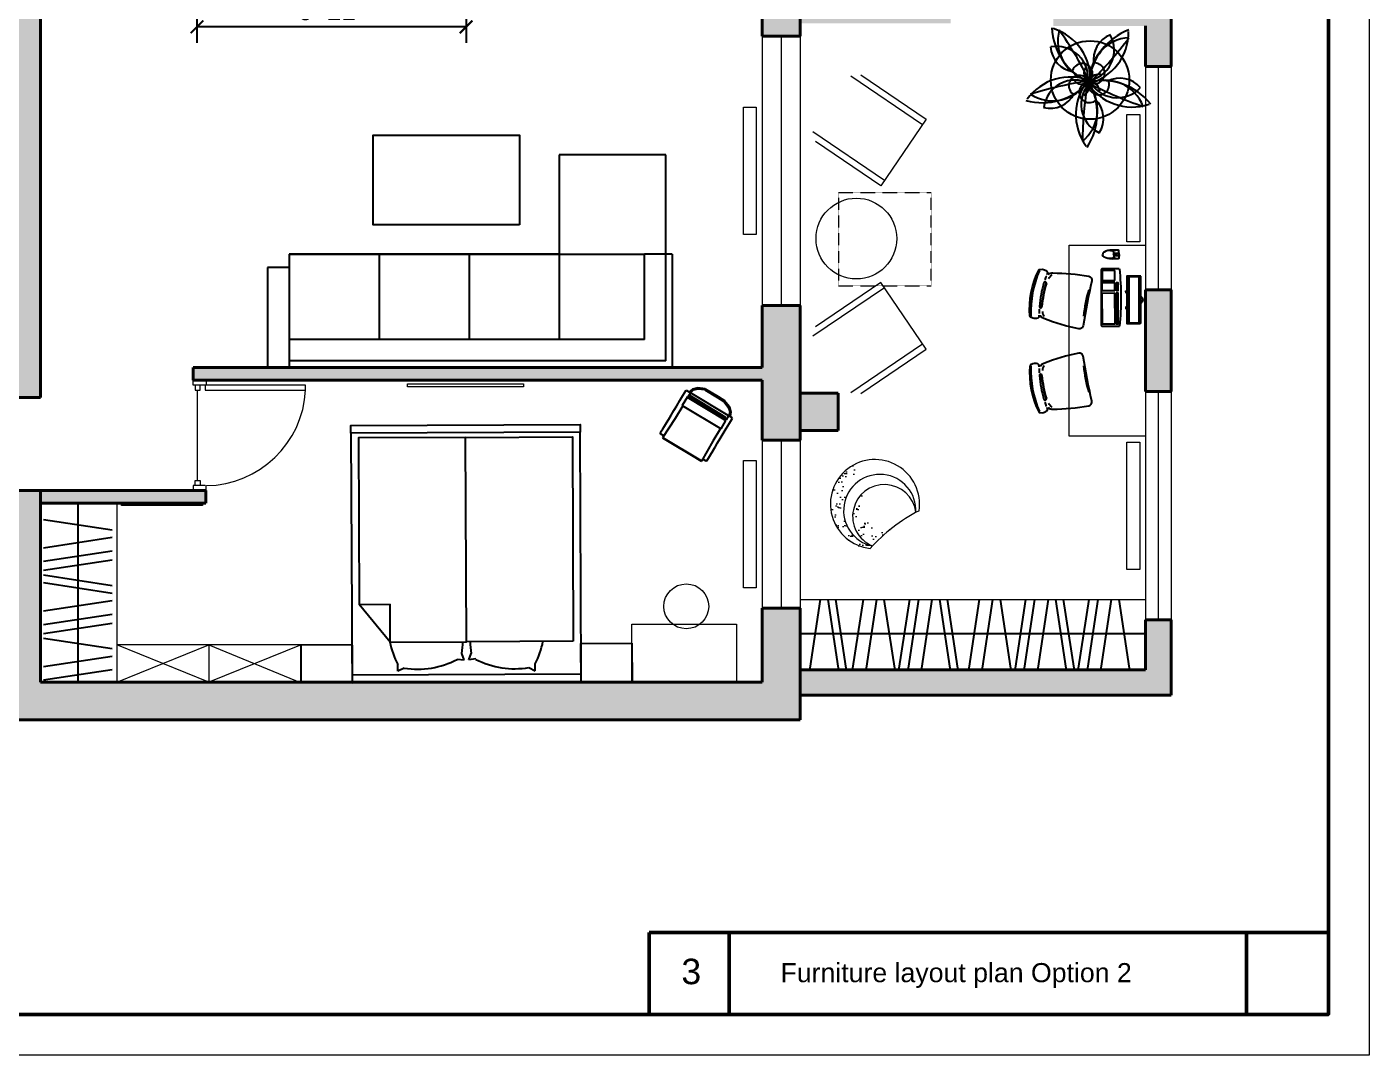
# Model space of a CAD drawing. Header units: millimetres. Extents: x -113694 to 67403, y -186630 to 63734.
# Drawn here: x -60758 to -50210, y -186523 to -178447 of the extents above; entities that cross this region are included whole.
import ezdxf

# ---------------------------------------------------------------- set-up
doc = ezdxf.new("R2010")
doc.units = ezdxf.units.MM
doc.header["$PDMODE"] = 3
doc.linetypes.add('ACAD_ISO03W100', pattern=[30, 12, -18])
doc.linetypes.add('DASHED2', pattern=[0.375, 0.25, -0.125])
for name, color, linetype, lineweight in [('0.5', 7, 'Continuous', 50), ('01 прерыпистая', 150, 'ACAD_ISO03W100', 20), ('07 размеры 0.2', 163, 'Continuous', 20), ('DVERI', 11, 'Continuous', 13), ('LEST', 32, 'Continuous', 15), ('MEBLEA', 5, 'Continuous', 18), ('Nadpisi', 240, 'Continuous', 9), ('STEN', 7, 'Continuous', 40), ('текст', 7, 'Continuous', 18)]:
    doc.layers.add(name, color=color, linetype=linetype, lineweight=lineweight)
for name, color, linetype in [('B-FURNITURE', 22, 'Continuous'), ('mebel', 5, 'Continuous'), ('RAZMER', 7, 'Continuous')]:
    doc.layers.add(name, color=color, linetype=linetype)
doc.layers.add('mobilier st', color=7, linetype='Continuous', lineweight=25, true_color=0xb5f6ac)
doc.styles.get("Standard").update_dxf_attribs({"font": 'arial.ttf'})
doc.dimstyles.new('Copy(2) of ISO-25', dxfattribs={"dimtxt": 150, "dimasz": 100, "dimexe": 125, "dimexo": 55, "dimgap": 50, "dimtad": 1, "dimdec": 0, "dimlfac": 0.03937, "dimlunit": 4, "dimtxsty": 'Standard', "dimblk": 'ARCHTICK', "dimcen": 200, "dimadec": 0, "dimazin": 0, "dimtfac": 1, "dimtdec": 0, "dimtmove": 1, "dimatfit": 3, "dimfxl": 1, "dimarcsym": 0})
picture_1 = doc.add_image_def('image1.jpg', size_in_pixel=(3000, 3000))

# ---------------------------------------------------------------- blocks, each defined once
blk = doc.blocks.new('К')
at = {"layer": 'mebel'}
for p, q in [((2793, -708), (3093, -708)), ((2793, -1108), (2793, -708)), ((2793, -708), (3093, -708)), ((3093, -708), (3093, -1108)), ((3033, -1108), (1133, -1108)), ((1133, -1108), (1133, -2908)), ((3093, -1108), (2793, -1108)), ((3093, -1108), (2793, -1108)), ((3005, -1469), (2951, -1468)), ((2980, -1518), (3005, -1469)), ((2918, -1989), (2867, -1972)), ((2911, -1934), (2918, -1989)), ((2918, -2027), (2867, -2044)), ((2911, -2082), (2918, -2027)), ((2980, -2497), (3005, -2547)), ((2775, -2606), (2478, -2849)), ((2478, -2849), (2478, -2606)), ((2775, -2606), (2478, -2606)), ((3005, -2547), (2951, -2548)), ((1133, -2908), (3033, -2908)), ((2793, -2908), (3093, -2908)), ((2793, -3308), (2793, -2908)), ((2793, -2908), (3093, -2908)), ((3093, -2908), (3093, -3308)), ((3093, -3308), (2793, -3308))]:
    blk.add_line(p, q, dxfattribs=at)
for points in [[(1133, -2908), (1073, -2908), (1073, -1108), (1133, -1108)], [(3033, -2908), (3093, -2908), (3093, -1108), (3033, -1108)]]:
    blk.add_lwpolyline(points, close=True, dxfattribs=at)
for points in [[(2775, -1168), (2775, -2008), (1170, -2008), (1170, -1168), (2775, -1168)], [(2775, -2606), (2775, -2008), (1170, -2008), (1170, -2849), (2478, -2849)]]:
    blk.add_lwpolyline(points, dxfattribs=at)
for centre, start, end in [((2641, -2074), 62.8708, 78.6112), ((2308, -1624), 332.8708, 8.9344), ((2770, -1298), 270.4421, 278.2141), ((2770, -2718), 81.7859, 89.5579), ((2308, -2392), 351.0656, 27.1292), ((2641, -1942), 281.3888, 297.1292)]:
    blk.add_arc(centre, 681, start, end, dxfattribs=at)
blk = doc.blocks.new('*U298')
at = {"color": 132, "lineweight": 13}
for p, q in [((40, 53), (0, 53)), ((0, 53), (0, -53)), ((40, -44), (40, 53)), ((81, 17), (807, 17)), ((807, 37), (807, -3)), ((847, 37), (807, 37)), ((847, -3), (847, 37)), ((888, 53), (888, -53)), ((0, -53), (40, -53)), ((807, -3), (847, -3)), ((888, -53), (847, -53)), ((807, -851), (847, -851))]:
    blk.add_line(p, q, dxfattribs=at)
at = {"color": 132, "lineweight": 13, "extrusion": (0, 0, -1)}
for p, q in [((40, -3), (40, 37)), ((40, 37), (81, 37)), ((81, 37), (81, -3)), ((847, -53), (847, 53)), ((847, 53), (888, 53)), ((81, -3), (40, -3)), ((807, -44), (807, -851)), ((847, -44), (807, -44)), ((847, -851), (847, -44))]:
    blk.add_line(p, q, dxfattribs=at)
at = {"color": 132, "lineweight": 13}
blk.add_arc((849, -43), 809, 180.7498, 267.0036, dxfattribs=at)
blk = doc.blocks.new('m_62')
for p, q in [((-19.903665, 6.121826), (-20.276588, 4.478812)), ((-19.871604, 6.262994), (-19.903665, 6.121826)), ((-17.497611, 5.722857), (-19.871604, 6.262994)), ((-15.167945, 5.192828), (-17.497611, 5.722857)), ((-26.133573, -1.707077), (-25.478005, 1.160455)), ((-25.632298, -1.821136), (-25.007057, 0.954247)), ((-25.478005, 1.160455), (-23.761814, 3.658938)), ((-25.007057, 0.954247), (-23.394215, 3.299642)), ((-20.299363, 4.335547), (-24.12368, -12.513614)), ((-23.761814, 3.658938), (-21.992796, 4.925037)), ((-23.394215, 3.299642), (-21.807545, 4.445815)), ((-19.303566, 3.727436), (-22.972339, -12.436414)), ((-22.53794, -12.780619), (-18.763256, 3.849864)), ((-22.488576, -12.790489), (-18.709033, 3.861404)), ((-18.332082, 4.170895), (-22.277712, -13.212705)), ((-18.446558, 3.80168), (-22.226101, -12.850213)), ((-22.015237, -13.272428), (-18.069631, 4.111195)), ((-21.992796, 4.925037), (-20.127004, 5.137825)), ((-21.807545, 4.445815), (-20.244825, 4.618788)), ((-20.276588, 4.478812), (-20.308619, 4.337645)), ((-20.308619, 4.337645), (-20.286768, 4.332662)), ((-20.106518, 4.463124), (-18.4511, 4.086495)), ((-18.763256, 3.849864), (-19.303566, 3.727436)), ((-18.763256, 3.849864), (-18.714183, 3.838706)), ((-18.709033, 3.861404), (-18.446558, 3.80168)), ((-18.446558, 3.80168), (-18.417382, 3.795052)), ((-18.378001, -14.099979), (-14.432376, 3.283644)), ((-18.069631, 4.111195), (-18.332082, 4.170895)), ((-14.432376, 3.283644), (-18.069631, 4.111195)), ((-12.908619, 4.678774), (-15.167945, 5.192828)), ((-14.860838, 3.381109), (-14.804202, 3.368235)), ((-14.493459, 3.014588), (-8.815014, 1.722646)), ((-10.745632, 4.186654), (-12.908619, 4.678774)), ((-8.720141, 3.725815), (-10.745632, 4.186654)), ((-8.815014, 1.722646), (0, 0)), ((-6.869214, 3.304696), (-8.720141, 3.725815)), ((-5.212718, 2.927804), (-6.869214, 3.304696)), ((-5.212718, 2.927804), (-0.590282, 1.876116)), ((0, 0), (-3.94563, -17.383623)), ((-0.478708, 1.702285), (-0.822609, 0.187159)), ((-0.590282, 1.876116), (-0.478708, 1.702285)), ((0.022948, -0.005221), (0, 0)), ((-27.44075, -7.490015), (-26.133573, -1.707077)), ((-26.924434, -7.513949), (-25.632298, -1.821136)), ((-3.922683, -17.388844), (0.022948, -0.005221)), ((-0.059813, -0.38166), (-3.839355, -17.033577)), ((-3.816384, -17.038798), (-0.036841, -0.386882)), ((-0.036841, -0.386882), (-0.062352, -0.381064)), ((-0.062352, -0.381064), (-0.059813, -0.38166)), ((-0.059813, -0.38166), (-0.036841, -0.386882)), ((-27.44075, -7.490015), (-26.906567, -10.384226)), ((-26.926857, -7.500863), (-26.427173, -10.199451)), ((-26.906567, -10.384226), (-25.77998, -12.193441)), ((-26.427173, -10.199451), (-25.421047, -11.826253)), ((-25.77998, -12.193441), (-24.261331, -13.088727)), ((-25.421047, -11.826253), (-24.144363, -12.573433)), ((-24.571365, -14.454651), (-24.134349, -12.529325)), ((-22.197365, -14.994788), (-24.571365, -14.454651)), ((-24.134349, -12.529325), (-22.221386, -12.964559)), ((-24.12368, -12.513614), (-22.31909, -12.924194)), ((-22.31909, -12.924194), (-23.991429, -12.543702)), ((-23.991429, -12.543702), (-23.298096, -12.70144)), ((-22.972339, -12.436414), (-22.53794, -12.780619)), ((-22.53794, -12.780619), (-22.197365, -12.858128)), ((-22.488576, -12.790489), (-22.226101, -12.850213)), ((-22.197365, -12.856865), (-22.488576, -12.790489)), ((-22.277712, -13.212705), (-18.378001, -14.099979)), ((-22.226101, -12.850213), (-22.197365, -12.856865)), ((-19.8677, -15.524816), (-22.197365, -14.994788)), ((-17.60835, -16.038871), (-19.8677, -15.524816)), ((-18.378001, -14.099979), (-18.788427, -14.006591)), ((-18.321681, -13.851809), (-12.642336, -15.143967)), ((-12.642336, -15.143967), (-3.922683, -17.388844)), ((-15.445387, -16.530991), (-17.60835, -16.038871)), ((-13.419896, -16.99183), (-15.445387, -16.530991)), ((-11.568945, -17.412949), (-13.419896, -16.99183)), ((-9.912449, -17.789841), (-11.568945, -17.412949)), ((-8.470291, -18.117976), (-9.912449, -17.789841)), ((-7.270682, -18.390894), (-8.470291, -18.117976)), ((-6.334716, -18.603849), (-7.270682, -18.390894)), ((-5.671483, -18.754721), (-6.334716, -18.603849)), ((-5.290013, -18.841529), (-5.671483, -18.754721)), ((-5.114382, -18.733025), (-5.290013, -18.841529)), ((-4.765749, -17.197013), (-5.114382, -18.733025)), ((-3.841918, -17.032981), (-3.816384, -17.038798))]:
    blk.add_line(p, q)
blk = doc.blocks.new('_ArchTick')
at = {"color": 0, "linetype": 'ByBlock', "const_width": 0.15}
blk.add_lwpolyline([(-0.5, -0.5), (0.5, 0.5)], dxfattribs=at)
blk = doc.blocks.new('*D322')
at = {"layer": 'Defpoints', "color": 0, "ltscale": 3, "transparency": 16777216}
for p in [(-59421, -177953), (-57306, -177953), (-59421, -178447)]:
    blk.add_point(p, dxfattribs=at)
at = {"layer": 'RAZMER', "color": 0, "lineweight": -2, "ltscale": 3, "transparency": 16777216}
for p, q in [((-59421, -178008), (-59421, -178572)), ((-57306, -178008), (-57306, -178572)), ((-57306, -178447), (-59421, -178447))]:
    blk.add_line(p, q, dxfattribs=at)
at = {"layer": 'RAZMER', "color": 0, "lineweight": -2, "ltscale": 3, "transparency": 16777216, "xscale": 100, "yscale": 100, "zscale": 100, "rotation": 180}
blk.add_blockref('_ArchTick', (-59421, -178447), dxfattribs=at)
at = {"layer": 'RAZMER', "color": 0, "lineweight": -2, "ltscale": 3, "transparency": 16777216, "xscale": 100, "yscale": 100, "zscale": 100}
blk.add_blockref('_ArchTick', (-57306, -178447), dxfattribs=at)
at = {"layer": 'RAZMER', "color": 0, "ltscale": 3, "transparency": 16777216, "insert": (-58363, -178320), "char_height": 150, "attachment_point": 5}
blk.add_mtext('6\'-11"', dxfattribs=at)
blk = doc.blocks.new('Stul3')
at = {"layer": 'Nadpisi', "ltscale": 0.02}
h = blk.add_hatch(dxfattribs=at)
h.set_pattern_fill('AR-SAND', color=256, scale=2, style=0)
h.set_pattern_definition([(37.5, (-176830.11, -74253.66), (-3.200063, 97.882647), [0, -77.216, 0, -86.36, 0, -82.55]), (7.5, (-176830.11, -74253.66), (89.90466, 143.36502), [0, -41.656, 0, -69.596, 0, -26.67]), (327.5, (-176892.59, -74253.66), (158.198474, 0.287437), [0, -25.4, 0, -91.44, 0, -119.38]), (317.5, (-176892.59, -74253.66), (152.71129, 44.58586), [0, -12.7, 0, -59.944, 0, -68.58])])
h.paths.add_polyline_path([(-72, 485), (-21, 515), (36, 515), (81, 547), (231, 495, 0.978128), (-243, -22, -0.005019), (-216, -17, -0.479569), (-135, 418), (-149, 445), (-78, 455)])
h.paths.add_polyline_path([(-106, 244), (-106, 300), (-39, 300), (-1, 359, 0.578968), (-216, -17, -0.039914), (0, 0), (-168, 40), (-118, 95), (-128, 154), (-175, 197)], flags=17)
for centre, radius, start, end in [((0, 231), 350, 313.7856, 226.2144), ((-1, 168), 284, 319.2949, 220.7491), ((0, 109), 250, 329.8611, 210.417), ((0, -1357), 1357, 79.7069, 100.2931)]:
    blk.add_arc(centre, radius, start, end, dxfattribs=at)
blk = doc.blocks.new('Comp 01')
at = {"layer": 'B-FURNITURE'}
for points in [[(49360, 83983), (49730, 83983)], [(49360, 83983), (49360, 83974)], [(49725, 83970), (49725, 83889), (49365, 83889), (49365, 83970)], [(49730, 83983), (49730, 83974)], [(49473, 83867), (49493, 83867)], [(49597, 83867), (49616, 83867)]]:
    blk.add_lwpolyline(points, dxfattribs=at)
for points in [[(49360, 83974), (49730, 83974), (49730, 83874), (49360, 83874)], [(49364, 83970), (49726, 83970), (49726, 83887), (49364, 83887)]]:
    blk.add_lwpolyline(points, close=True, dxfattribs=at)
at = {"layer": 'B-FURNITURE', "ltscale": 600}
for points in [[(49789, 83815), (49789, 83681, -0.414214), (49779, 83671), (49349, 83671, -0.414214), (49339, 83681), (49339, 83815)], [(49901, 83815), (49873, 83812, 0.305342), (49868, 83807), (49866, 83758, 0.129908), (49881, 83695, 0.287576), (49901, 83684, 0.554561)], [(49901, 83815), (49929, 83812, -0.305342), (49934, 83807), (49936, 83758, -0.129908), (49921, 83695, -0.287576), (49901, 83684, -0.554561)]]:
    blk.add_lwpolyline(points, format="xyb", dxfattribs=at)
at = {"layer": 'B-FURNITURE', "color": 253, "ltscale": 600}
for points in [[(49599, 83789), (49599, 83803), (49354, 83803), (49354, 83789)], [(49354, 83789), (49599, 83789)], [(49354, 83780), (49354, 83681), (49599, 83681)], [(49354, 83780), (49599, 83780)], [(49599, 83681), (49599, 83780)], [(49681, 83789), (49681, 83803), (49615, 83803), (49615, 83789)], [(49615, 83789), (49681, 83789)], [(49615, 83780), (49681, 83780)], [(49615, 83780), (49615, 83681), (49681, 83681)], [(49681, 83681), (49681, 83780)], [(49775, 83681), (49697, 83681), (49697, 83780)], [(49697, 83780), (49775, 83780)], [(49775, 83780), (49775, 83681)]]:
    blk.add_lwpolyline(points, dxfattribs=at)
for points in [[(49868, 83807, -0.060586), (49869, 83726, 1.11092)], [(49896, 83772, 0.218143), (49871, 83765, -2.120989)], [(49906, 83772, -0.218143), (49931, 83765, 2.120989)], [(49934, 83807, 0.060586), (49933, 83726, -1.11092)]]:
    blk.add_lwpolyline(points, format="xyb", dxfattribs=at)
at = {"layer": 'B-FURNITURE', "ltscale": 600}
blk.add_arc((49564, 81541), 2286, 84.3504, 95.6496, dxfattribs=at)
at = {"layer": 'B-FURNITURE'}
for start_param, end_param in [(5.879736, 6.686635), (7.484941, 7.521351), (5.045019, 5.08143)]:
    blk.add_ellipse((49545, 83803), major_axis=(0, 196), ratio=0.385319, start_param=start_param, end_param=end_param, dxfattribs=at)
at = {"layer": 'B-FURNITURE', "color": 253, "ltscale": 600}
for centre, major_axis, ratio in [((49901, 83791), (0, 23.7), 0.333544), ((49901, 83794), (0, 10.5), 0.431937)]:
    blk.add_ellipse(centre, major_axis=major_axis, ratio=ratio, dxfattribs=at)
at = {"layer": 'B-FURNITURE'}
for points in [[(49494, 83874), (49493, 83871), (49493, 83869), (49493, 83867)], [(49597, 83867), (49597, 83869), (49596, 83871), (49596, 83874)]]:
    blk.add_open_spline(points, degree=3, dxfattribs=at)
blk = doc.blocks.new('z_11')
blk.add_circle((24, 531), 308)
for centre, radius, start, end in [((215, 965), 492, 182.7195, 246.0124), ((-391, 536), 419, 356.3011, 72.4309), ((93, 840), 322, 165.1022, 256.7123), ((-2926, -967), 3302, 26.9033, 34.9112), ((-33, 768), 247, 278.9033, 28.7567), ((-92, 908), 419, 284.3011, 0.4309), ((504, 465), 492, 110.7195, 174.0124), ((347, 542), 322, 93.1022, 184.7123), ((-2304, 2854), 3302, 314.9033, 322.9112), ((261, 691), 210, 111.578, 189.5175), ((-239, 548), 247, 350.9033, 100.7567), ((-76, 804), 210, 183.578, 261.5175), ((-37, 579), 81.4, 222.0821, 159.8201), ((58, 584), 81.4, 150.0821, 87.8201), ((-130, 136), 419, 68.3011, 144.4309), ((-94, 284), 247, 62.9033, 172.7567), ((-61, 486), 81.4, 294.0821, 231.8201), ((331, 261), 419, 140.3011, 216.4309), ((93, 495), 81.4, 78.0821, 15.8201), ((3, 526), 15.4, 318.0124, 34.8372), ((142, 208), 322, 21.1022, 112.7123), ((258, 336), 210, 39.578, 117.5175), ((-351, 845), 492, 254.7195, 318.0124), ((-270, 690), 322, 237.1022, 328.7123), ((516, -2739), 3302, 98.9033, 106.9112), ((-288, 519), 210, 255.578, 333.5175), ((20, 435), 81.4, 6.0821, 303.8201), ((201, 340), 247, 134.9033, 244.7567), ((-239, 299), 322, 309.1022, 40.7123), ((3265, -13), 3302, 170.9033, 178.9112), ((1, 508), 15.4, 30.0124, 106.8372), ((-411, 270), 492, 326.7195, 30.0124), ((355, 738), 419, 212.3011, 288.4309), ((18, 501), 15.4, 102.0124, 178.8372), ((117, 35), 492, 38.7195, 102.0124), ((21, 530), 15.4, 246.0124, 322.8372), ((30, 514), 15.4, 174.0124, 250.8372), ((1522, 3444), 3302, 242.9033, 250.9112), ((239, 639), 247, 206.9033, 316.7567), ((-81, 229), 210, 327.578, 45.5175)]:
    blk.add_arc(centre, radius, start, end)

msp = doc.modelspace()

# ---------------------------------------------------------------- hatches: boundary and pattern name
at = {"layer": 'MEBLEA'}
h = msp.add_hatch(color=256, dxfattribs=at)
h.set_gradient(color1=(147, 149, 152), color2=(147, 149, 152), tint=1)
h.paths.add_polyline_path([(-60651.7, -175656), (-60551.7, -175656), (-60551.7, -175256), (-60951.7, -175256), (-60951.7, -181059), (-64124.7, -181059), (-64124.7, -181359), (-62443.3, -181359), (-60651.7, -181359)])
h.paths.add_polyline_path([(-64124.7, -181059), (-66732.7, -181059), (-66732.7, -181814), (-66432.7, -181814), (-66432.7, -181359), (-65782.7, -181359), (-64124.7, -181359)])
h.paths.add_polyline_path([(-54680.7, -183012), (-54980.7, -183012), (-54980.7, -183594), (-57302.2, -183594), (-58202.2, -183597.9), (-58603.2, -183599.7), (-58603.2, -183599.2), (-58615.8, -183594), (-59623.7, -183594), (-60051.7, -183594), (-60651.7, -183594), (-60651.7, -182089), (-60951.7, -182089), (-60951.7, -183589), (-61436.7, -183589), (-66432.7, -183589), (-66432.7, -183215.7), (-66432.7, -183134), (-66732.7, -183134), (-66732.7, -183889), (-54680.7, -183889)])
h.paths.add_polyline_path([(-51766.7, -183104.1), (-51966.7, -183104.1), (-51966.7, -183496.1), (-54680.7, -183496.1), (-54680.7, -183696.1), (-51766.7, -183696.1)])
h.paths.add_polyline_path([(-54383.7, -181324), (-54680.7, -181324), (-54680.7, -181616), (-54383.7, -181616)])
h.paths.add_polyline_path([(-54680.7, -180634), (-54980.7, -180634), (-54980.7, -181121), (-59451.7, -181121), (-59451.7, -181221), (-59347.6, -181221), (-54980.7, -181221), (-54980.7, -181693), (-54680.7, -181693)])
h.paths.add_polyline_path([(-59351.7, -182089), (-60651.7, -182089), (-60651.7, -182189), (-60490.6, -182189), (-59351.7, -182189)])
h.paths.add_polyline_path([(-54680.7, -175256), (-59766.7, -175256), (-59766.7, -175656), (-59520.7, -175656), (-59520.7, -176589.4), (-59504.7, -176589.4), (-59504.7, -176589.4), (-59420.7, -176589.4), (-59420.7, -175499), (-57565.7, -175499), (-57565.7, -177084), (-57205.7, -177084), (-57205.7, -175508), (-55769.4, -175508), (-55769.4, -175505.6), (-55170.6, -175508), (-54980.7, -175508), (-54980.7, -176132), (-54680.7, -176132)])
h.paths.add_polyline_path([(-59420.7, -177503), (-59420.7, -177289.4), (-59504.7, -177289.4), (-59520.7, -177289.4), (-59520.7, -177953), (-59420.7, -177953)])
h.paths.add_polyline_path([(-56605.7, -178013), (-56605.7, -177953), (-59520.7, -177953), (-59520.7, -178053), (-56605.7, -178053)])
h.paths.add_polyline_path([(-57205.7, -177084), (-57305.7, -177084), (-57305.7, -177953), (-57205.7, -177953)])
h.paths.add_polyline_path([(-54680.7, -177277), (-54980.7, -177277), (-54980.7, -178053), (-54980.7, -178520), (-54680.7, -178520)])
h.paths.add_polyline_path([(-53497.7, -178188), (-54680.7, -178188), (-54680.7, -178420), (-53497.7, -178420)])
h.paths.add_polyline_path([(-54980.7, -177953), (-55105.7, -177953), (-55105.7, -178053), (-54980.7, -178053)])
h.paths.add_polyline_path([(-51766.7, -177920), (-51966.7, -177920), (-51966.7, -178188), (-52691.7, -178188), (-52691.7, -178440.1), (-51966.7, -178440.1), (-51966.7, -178759.1), (-51766.7, -178759.1)])
h.paths.add_polyline_path([(-51766.7, -175543), (-54680.7, -175543), (-54680.7, -175743), (-51966.7, -175743), (-51966.7, -176213), (-51766.7, -176213)])
h.paths.add_polyline_path([(-51766.7, -180511.1), (-51966.7, -180511.1), (-51966.7, -181311.1), (-51766.7, -181311.1)])

# ---------------------------------------------------------------- linework, layer by layer
at = {"layer": '0.5', "linetype": 'ByBlock', "lineweight": 50}
for p, q in [((-50529.9, -185559.4), (-55867.5, -185559.4)), ((-55867.5, -185559.4), (-55867.5, -186202.9)), ((-55239.2, -185559.4), (-55239.2, -186202.9)), ((-51173.2, -185559.4), (-51173.2, -186202.9))]:
    msp.add_line(p, q, dxfattribs=at)
msp.add_lwpolyline([(-67935.9, -173404.3), (-50529.9, -173404.3), (-50529.9, -186202.9), (-67935.9, -186202.9), (-67935.9, -173404.3)], dxfattribs=at)
at = {"layer": '01 прерыпистая', "color": 7, "linetype": 'ByBlock', "ltscale": 5, "true_color": 0xffffff}
msp.add_lwpolyline([(-69215.8, -173084.4), (-50210, -173084.4), (-50210, -186522.8), (-69215.8, -186522.8), (-69215.8, -173084.4)], dxfattribs=at)
at = {"layer": 'LEST'}
for p, q in [((-54980.7, -178520), (-54980.7, -180634)), ((-54830.7, -178520), (-54830.7, -180634)), ((-54680.7, -178520), (-54680.7, -180634)), ((-51966.7, -178759.1), (-51966.7, -180511.1)), ((-51866.7, -178759.1), (-51866.7, -180511.1)), ((-51766.7, -178759.1), (-51766.7, -180511.1)), ((-51966.7, -181311.1), (-51966.7, -183104.1)), ((-51866.7, -181311.1), (-51866.7, -183104.1)), ((-51766.7, -181311.1), (-51766.7, -183104.1)), ((-54980.7, -181693), (-54980.7, -183012)), ((-54830.7, -181693), (-54830.7, -183012)), ((-54680.7, -181693), (-54680.7, -183012))]:
    msp.add_line(p, q, dxfattribs=at)
at = {"layer": 'mebel', "linetype": 'Continuous', "lineweight": 13}
for p, q in [((-54282.6, -178831.2), (-53719.8, -179212.8)), ((-54204.9, -178823.5), (-53691.7, -179171.4)), ((-53691.7, -179171.4), (-54046.4, -179694.5)), ((-54018.3, -179653.1), (-54581.2, -179271.5)), ((-54046.4, -179694.5), (-54559.6, -179346.5)), ((-54046.4, -180454.2), (-54559.6, -180802.2)), ((-53691.7, -180977.3), (-54046.4, -180454.2)), ((-54018.3, -180495.6), (-54581.2, -180877.2)), ((-54282.6, -181317.5), (-53719.8, -180935.9)), ((-54204.9, -181325.2), (-53691.7, -180977.3))]:
    msp.add_line(p, q, dxfattribs=at)
at = {"layer": 'mebel'}
for p, q in [((-55735.8, -180231), (-55735.8, -179451.3)), ((-58695.8, -180231), (-55903.7, -180231)), ((-56575.8, -180231), (-58695.8, -180231)), ((-57989.2, -180231), (-57989.2, -180903.1)), ((-57282.5, -180231), (-57282.5, -180903.1)), ((-60358.3, -182189), (-60358.3, -183594)), ((-60628.3, -182315.2), (-60088.3, -182397.2)), ((-60628.3, -182537.7), (-60088.3, -182455.7)), ((-60628.3, -182643.7), (-60088.3, -182561.7)), ((-60628.3, -182715.2), (-60088.3, -182633.2)), ((-60628.3, -182751.1), (-60088.3, -182833.1)), ((-60628.3, -182812), (-60088.3, -182894)), ((-60628.3, -183034.5), (-60088.3, -182952.5)), ((-54602.7, -183484.9), (-54520.7, -182944.9)), ((-54380.2, -183484.9), (-54462.2, -182944.9)), ((-54319.3, -183484.9), (-54401.3, -182944.9)), ((-54266.5, -183484.9), (-54184.5, -182944.9)), ((-54160.6, -183484.9), (-54078.6, -182944.9)), ((-53938, -183484.9), (-54020, -182944.9)), ((-53902.1, -183484.9), (-53820.1, -182944.9)), ((-53830.7, -183484.9), (-53748.7, -182944.9)), ((-53724.7, -183484.9), (-53642.7, -182944.9)), ((-53502.2, -183484.9), (-53584.2, -182944.9)), ((-53441.3, -183484.9), (-53523.3, -182944.9)), ((-53354.1, -183484.9), (-53272.1, -182944.9)), ((-53248.1, -183484.9), (-53166.1, -182944.9)), ((-53025.6, -183484.9), (-53107.6, -182944.9)), ((-52989.6, -183484.9), (-52907.6, -182944.9)), ((-52918.2, -183484.9), (-52836.2, -182944.9)), ((-52812.2, -183484.9), (-52730.2, -182944.9)), ((-52589.7, -183484.9), (-52671.7, -182944.9)), ((-52528.8, -183484.9), (-52610.8, -182944.9)), ((-52492.9, -183484.9), (-52410.9, -182944.9)), ((-52421.4, -183484.9), (-52339.4, -182944.9)), ((-52315.4, -183484.9), (-52233.4, -182944.9)), ((-52092.9, -183484.9), (-52174.9, -182944.9)), ((-60628.3, -183140.5), (-60088.3, -183058.5)), ((-60628.3, -183211.9), (-60088.3, -183129.9)), ((-51966.7, -183214.9), (-54680.7, -183214.9)), ((-60628.3, -183247.9), (-60088.3, -183329.9)), ((-60628.3, -183470.4), (-60088.3, -183388.4)), ((-60628.3, -183576.4), (-60088.3, -183494.4))]:
    msp.add_line(p, q, dxfattribs=at)
msp.add_lwpolyline([(-56886.6, -180001.3), (-58035.8, -180001.3), (-58035.8, -179298.1), (-56886.6, -179298.1)], close=True, dxfattribs=at)
for points in [[(-55735.8, -179451.3), (-56575.8, -179451.3)], [(-56575.8, -179451.3), (-56575.8, -180903.1)], [(-58695.8, -180231), (-58695.8, -181121)], [(-55903.7, -180903.1), (-55903.7, -180231)], [(-55685.8, -180231), (-55903.7, -180231)], [(-55735.8, -181071), (-55735.8, -180231)], [(-55685.8, -180231), (-55685.8, -181121)], [(-58695.8, -180338), (-58865.8, -180338)], [(-58865.8, -180338), (-58865.8, -181121)], [(-55903.7, -180903.1), (-58695.8, -180903.1)], [(-55735.8, -181071), (-58695.8, -181071)], [(-55685.8, -181121), (-58865.8, -181121)]]:
    msp.add_lwpolyline(points, dxfattribs=at)
for points in [[(-52778.6, -180350.2, -0.0970161), (-52760, -180355, -0.0618007), (-52743.5, -180365.5, -0.2174275), (-52738.3, -180384.6), (-52727.2, -180388.7, -0.1398976), (-52723.5, -180384.6, -0.092124), (-52710.6, -180380.6, -0.0270342), (-52696.7, -180379.8, -0.0476808), (-52413.5, -180406.1, -0.4217722), (-52389.8, -180441.9, 0.0119696), (-52457.3, -180794.1, -0.4217722), (-52492.6, -180818.6, -0.0476808), (-52765.4, -180738.2, -0.0270342), (-52778, -180732.3, -0.092124), (-52788.6, -180723.9, -0.1398976), (-52790.5, -180718.7), (-52802.3, -180718.4, -0.2174275), (-52814.2, -180734.2, -0.0618007), (-52833.5, -180737.9, -0.0970161), (-52852.5, -180735.4), (-52870.2, -180726.3, -0.2596177), (-52875.6, -180718.2, -0.1355938), (-52806.5, -180357.6, -0.2596177), (-52798.5, -180352.1)], [(-52778.6, -181478.2, 0.0970161), (-52760, -181473.4, 0.0618007), (-52743.5, -181462.9, 0.2174275), (-52738.3, -181443.8), (-52727.2, -181439.7, 0.1398976), (-52723.5, -181443.8, 0.092124), (-52710.6, -181447.7, 0.0270342), (-52696.7, -181448.5, 0.0476808), (-52413.5, -181422.3, 0.4217722), (-52389.8, -181386.5, -0.0119696), (-52457.3, -181034.3, 0.4217722), (-52492.6, -181009.8, 0.0476808), (-52765.4, -181090.2, 0.0270342), (-52778, -181096.1, 0.092124), (-52788.6, -181104.5, 0.1398976), (-52790.5, -181109.7), (-52802.3, -181110, 0.2174275), (-52814.2, -181094.2, 0.0618007), (-52833.5, -181090.5, 0.0970161), (-52852.5, -181093), (-52870.2, -181102.1, 0.2596177), (-52875.6, -181110.2, 0.1355938), (-52806.5, -181470.7, 0.2596177), (-52798.5, -181476.3)]]:
    msp.add_lwpolyline(points, format="xyb", close=True, dxfattribs=at)
for points in [[(-52728.1, -180391.8, -0.0791527), (-52727.2, -180388.7, -0.0791527)], [(-52728.1, -181436.6, 0.0791527), (-52727.2, -181439.7, 0.0791527)]]:
    msp.add_lwpolyline(points, format="xyb", dxfattribs=at)
for centre, radius, start, end in [((-51999.6, -180699.3), 870.4, 157.05908, 181.22344), ((-51938.3, -180711.1), 865.4, 162.83041, 175.4521), ((-51938.3, -180711.1), 847.8, 162.83041, 175.4521), ((-51938.3, -180711.1), 845.4, 162.83041, 175.4521), ((-52755.6, -180458.6), 10, 342.83041, 162.83041), ((-52407.9, -180552.3), 369.5, 156.2756, 161.44246), ((-52757.9, -180457.9), 10, 342.83041, 65.82478), ((-52761.8, -180380.8), 23.8, 334.88058, 350.8589), ((-52641.8, -180470.1), 96.9, 128.63945, 153.50287), ((-51444.4, -180805.8), 1013, 163.13438, 175.14814), ((-52433.3, -180684.8), 369.5, 176.84005, 182.00692), ((-52791, -180643.3), 10, 175.4521, 355.4521), ((-52793.4, -180643.1), 10, 272.45773, 355.4521), ((-52681, -180674.6), 96.9, 184.77964, 209.64306), ((-52825.5, -180713.2), 23.8, 347.42361, 3.40193), ((-52780.4, -180718), 10.1, 165.64122, 183.74395), ((-52681, -181153.7), 96.9, 150.35694, 175.22036), ((-51444.4, -181022.6), 1013, 184.85186, 196.86562), ((-51999.6, -181129), 870.4, 178.77656, 202.94092), ((-52433.3, -181143.6), 369.5, 177.99308, 183.15995), ((-52825.5, -181115.1), 23.8, 356.59807, 12.57639), ((-52791, -181185.1), 10, 4.5479, 184.5479), ((-51938.3, -181117.3), 865.4, 184.5479, 197.16959), ((-52793.4, -181185.3), 10, 4.5479, 87.54227), ((-52780.4, -181110.4), 10.1, 176.25605, 194.35878), ((-51938.3, -181117.3), 847.8, 184.5479, 197.16959), ((-51938.3, -181117.3), 845.4, 184.5479, 197.16959), ((-52755.6, -181369.8), 10, 197.16959, 17.16959), ((-52407.9, -181276.1), 369.5, 198.55754, 203.7244), ((-52757.9, -181370.5), 10, 294.17522, 17.16959), ((-52641.8, -181358.3), 96.9, 206.49713, 231.36055), ((-52761.8, -181447.6), 23.8, 9.1411, 25.11942)]:
    msp.add_arc(centre, radius, start, end, dxfattribs=at)
at = {"layer": 'MEBLEA'}
for p, q in [((-60051.7, -182189), (-60051.7, -183594)), ((-51966.7, -182946.1), (-54680.7, -182946.1)), ((-59327.5, -183594), (-60051.7, -183299.6)), ((-60051.7, -183594), (-59327.5, -183299.6)), ((-59327.5, -183299.6), (-59327.5, -183594)), ((-59327.5, -183299.6), (-58602.2, -183599.6)), ((-58603.2, -183299.6), (-59327.5, -183594))]:
    msp.add_line(p, q, dxfattribs=at)
for points in [[(-55127.1, -179077), (-55027.1, -179077), (-55027.1, -180077), (-55127.1, -180077), (-55127.1, -179077)], [(-52113.1, -179135.1), (-52013.1, -179135.1), (-52013.1, -180135.1), (-52113.1, -180135.1), (-52113.1, -179135.1)], [(-52113.1, -179135.1), (-52013.1, -179135.1), (-52013.1, -180135.1), (-52113.1, -180135.1), (-52113.1, -179135.1)], [(-52566.7, -180161.1), (-51966.7, -180161.1), (-51966.7, -181661.1), (-52566.7, -181661.1), (-52566.7, -180161.1)], [(-52113.1, -181707.6), (-52013.1, -181707.6), (-52013.1, -182707.6), (-52113.1, -182707.6), (-52113.1, -181707.6)], [(-52113.1, -181707.6), (-52013.1, -181707.6), (-52013.1, -182707.6), (-52113.1, -182707.6), (-52113.1, -181707.6)], [(-55127.1, -181852.5), (-55027.1, -181852.5), (-55027.1, -182852.5), (-55127.1, -182852.5), (-55127.1, -181852.5)]]:
    msp.add_lwpolyline(points, dxfattribs=at)
at = {"layer": 'MEBLEA', "linetype": 'DASHED2'}
msp.add_lwpolyline([(-53650.7, -179751), (-54380.7, -179751), (-54380.7, -180481), (-53650.7, -180481)], close=True, dxfattribs=at)
at = {"layer": 'MEBLEA'}
for points in [[(-57765.7, -181249.3), (-56855.4, -181249.3), (-56855.4, -181274), (-57765.7, -181274)], [(-60015, -182199.8), (-59377.7, -182199.8), (-59377.7, -182206.8), (-60015, -182206.8)], [(-56003.5, -183138.4), (-55180.7, -183138.4), (-55180.7, -183594), (-56003.5, -183594)], [(-58603.2, -183299.6), (-60051.7, -183299.6), (-60051.7, -183594), (-58603.2, -183594)]]:
    msp.add_lwpolyline(points, close=True, dxfattribs=at)
for centre, radius in [((-54239.3, -180109.7), 317.3), ((-55575.9, -182998), 176.3)]:
    msp.add_circle(centre, radius, dxfattribs=at)
at = {"layer": 'STEN'}
for p, q in [((-60651.7, -175656), (-60651.7, -181359)), ((-54680.7, -177277), (-54680.7, -178520)), ((-51766.7, -178759.1), (-51766.7, -177920)), ((-54980.7, -178053), (-54980.7, -178520)), ((-51966.7, -178440.1), (-51966.7, -178759.1)), ((-54980.7, -178520), (-54680.7, -178520)), ((-51966.7, -178759.1), (-51766.7, -178759.1)), ((-51966.7, -180511.1), (-51766.7, -180511.1)), ((-51966.7, -180511.1), (-51966.7, -181311.1)), ((-51766.7, -180511.1), (-51766.7, -181311.1)), ((-54980.7, -180634), (-54680.7, -180634)), ((-54980.7, -180634), (-54980.7, -181121)), ((-54680.7, -180634), (-54680.7, -181693)), ((-54980.7, -181121), (-59451.7, -181121)), ((-59451.7, -181121), (-59451.7, -181221)), ((-54980.7, -181221), (-59451.7, -181221)), ((-54980.7, -181221), (-54980.7, -181693)), ((-51966.7, -181311.1), (-51766.7, -181311.1)), ((-60651.7, -181359), (-66432.7, -181359)), ((-54680.7, -181324), (-54383.7, -181324)), ((-54383.7, -181324), (-54383.7, -181616)), ((-54383.7, -181616), (-54680.7, -181616)), ((-54980.7, -181693), (-54680.7, -181693)), ((-60951.7, -182089), (-59351.7, -182089)), ((-60651.7, -182089), (-60651.7, -183594)), ((-59351.7, -182189), (-59351.7, -182089)), ((-60651.7, -182189), (-60490.6, -182189)), ((-60490.6, -182189), (-59351.7, -182189)), ((-54980.7, -183012), (-54680.7, -183012)), ((-54980.7, -183012), (-54980.7, -183594)), ((-54680.7, -183012), (-54680.7, -183889)), ((-51966.7, -183104.1), (-51766.7, -183104.1)), ((-51966.7, -183104.1), (-51966.7, -183496.1)), ((-51766.7, -183104.1), (-51766.7, -183696.1)), ((-51966.7, -183496.1), (-54680.7, -183496.1)), ((-60651.7, -183594), (-59623.7, -183594)), ((-54980.7, -183594), (-59623.7, -183594)), ((-51766.7, -183696.1), (-54680.7, -183696.1)), ((-66732.7, -183889), (-54680.7, -183889))]:
    msp.add_line(p, q, dxfattribs=at)

# ---------------------------------------------------------------- block references
at = {"layer": 'DVERI', "xscale": 0.9777777777397442, "yscale": 0.9777777777397442, "zscale": 0.9777777777397442, "rotation": 90.00000000000001}
msp.add_blockref('*U298', (-59399.7, -182089), dxfattribs=at)
at = {"layer": 'mebel', "linetype": 'Continuous', "lineweight": 13}
msp.add_blockref('z_11', (-52427.4, -179395.6), dxfattribs=at)
at = {"layer": 'mebel', "xscale": 20, "yscale": 20, "zscale": 20, "rotation": 251.7832289510326}
msp.add_blockref('m_62', (-55455.8, -181857.2), dxfattribs=at)
at = {"layer": 'mebel', "rotation": 37.56686018655077}
msp.add_blockref('Stul3', (-53952.4, -182378.2), dxfattribs=at)
at = {"layer": 'MEBLEA', "rotation": 270.2474193365086}
msp.add_blockref('К', (-55307.7, -180492.1), dxfattribs=at)
at = {"layer": 'mobilier st', "xscale": -1, "rotation": 270.137400949289}
msp.add_blockref('Comp 01', (-135868.5, -230336.8), dxfattribs=at)

# ---------------------------------------------------------------- texts
msp.add_text('Furniture layout plan Option 2', height=150).set_placement((-54835.7, -185949.9))
at = {"layer": 'текст', "insert": (-55614.5, -185765.7), "char_height": 200, "attachment_point": 1}
msp.add_mtext_dynamic_manual_height_columns('3', width=580.946, gutter_width=12.5, heights=[0], dxfattribs=at)

# ---------------------------------------------------------------- dimensions: what is measured, and where the dimension line sits
at = {"layer": 'RAZMER', "ltscale": 3}
dim = msp.add_linear_dim(base=(-59420.7, -178446.6), p1=(-57305.7, -177953), p2=(-59420.7, -177953), dimstyle='Copy(2) of ISO-25', dxfattribs=at)
dim.commit()
dim.dimension.update_dxf_attribs({"geometry": '*D322', "text_midpoint": (-58363.2, -178320)})

# ---------------------------------------------------------------- pictures from other files: only their frames are drawn
at = {"layer": '07 размеры 0.2', "ltscale": 3}
image = msp.add_image(picture_1, insert=(-51173.2, -186202.9), size_in_units=(643.3, 643.3), dxfattribs=at)
image.dxf.flags = 7

doc.saveas('drawing.dxf')
